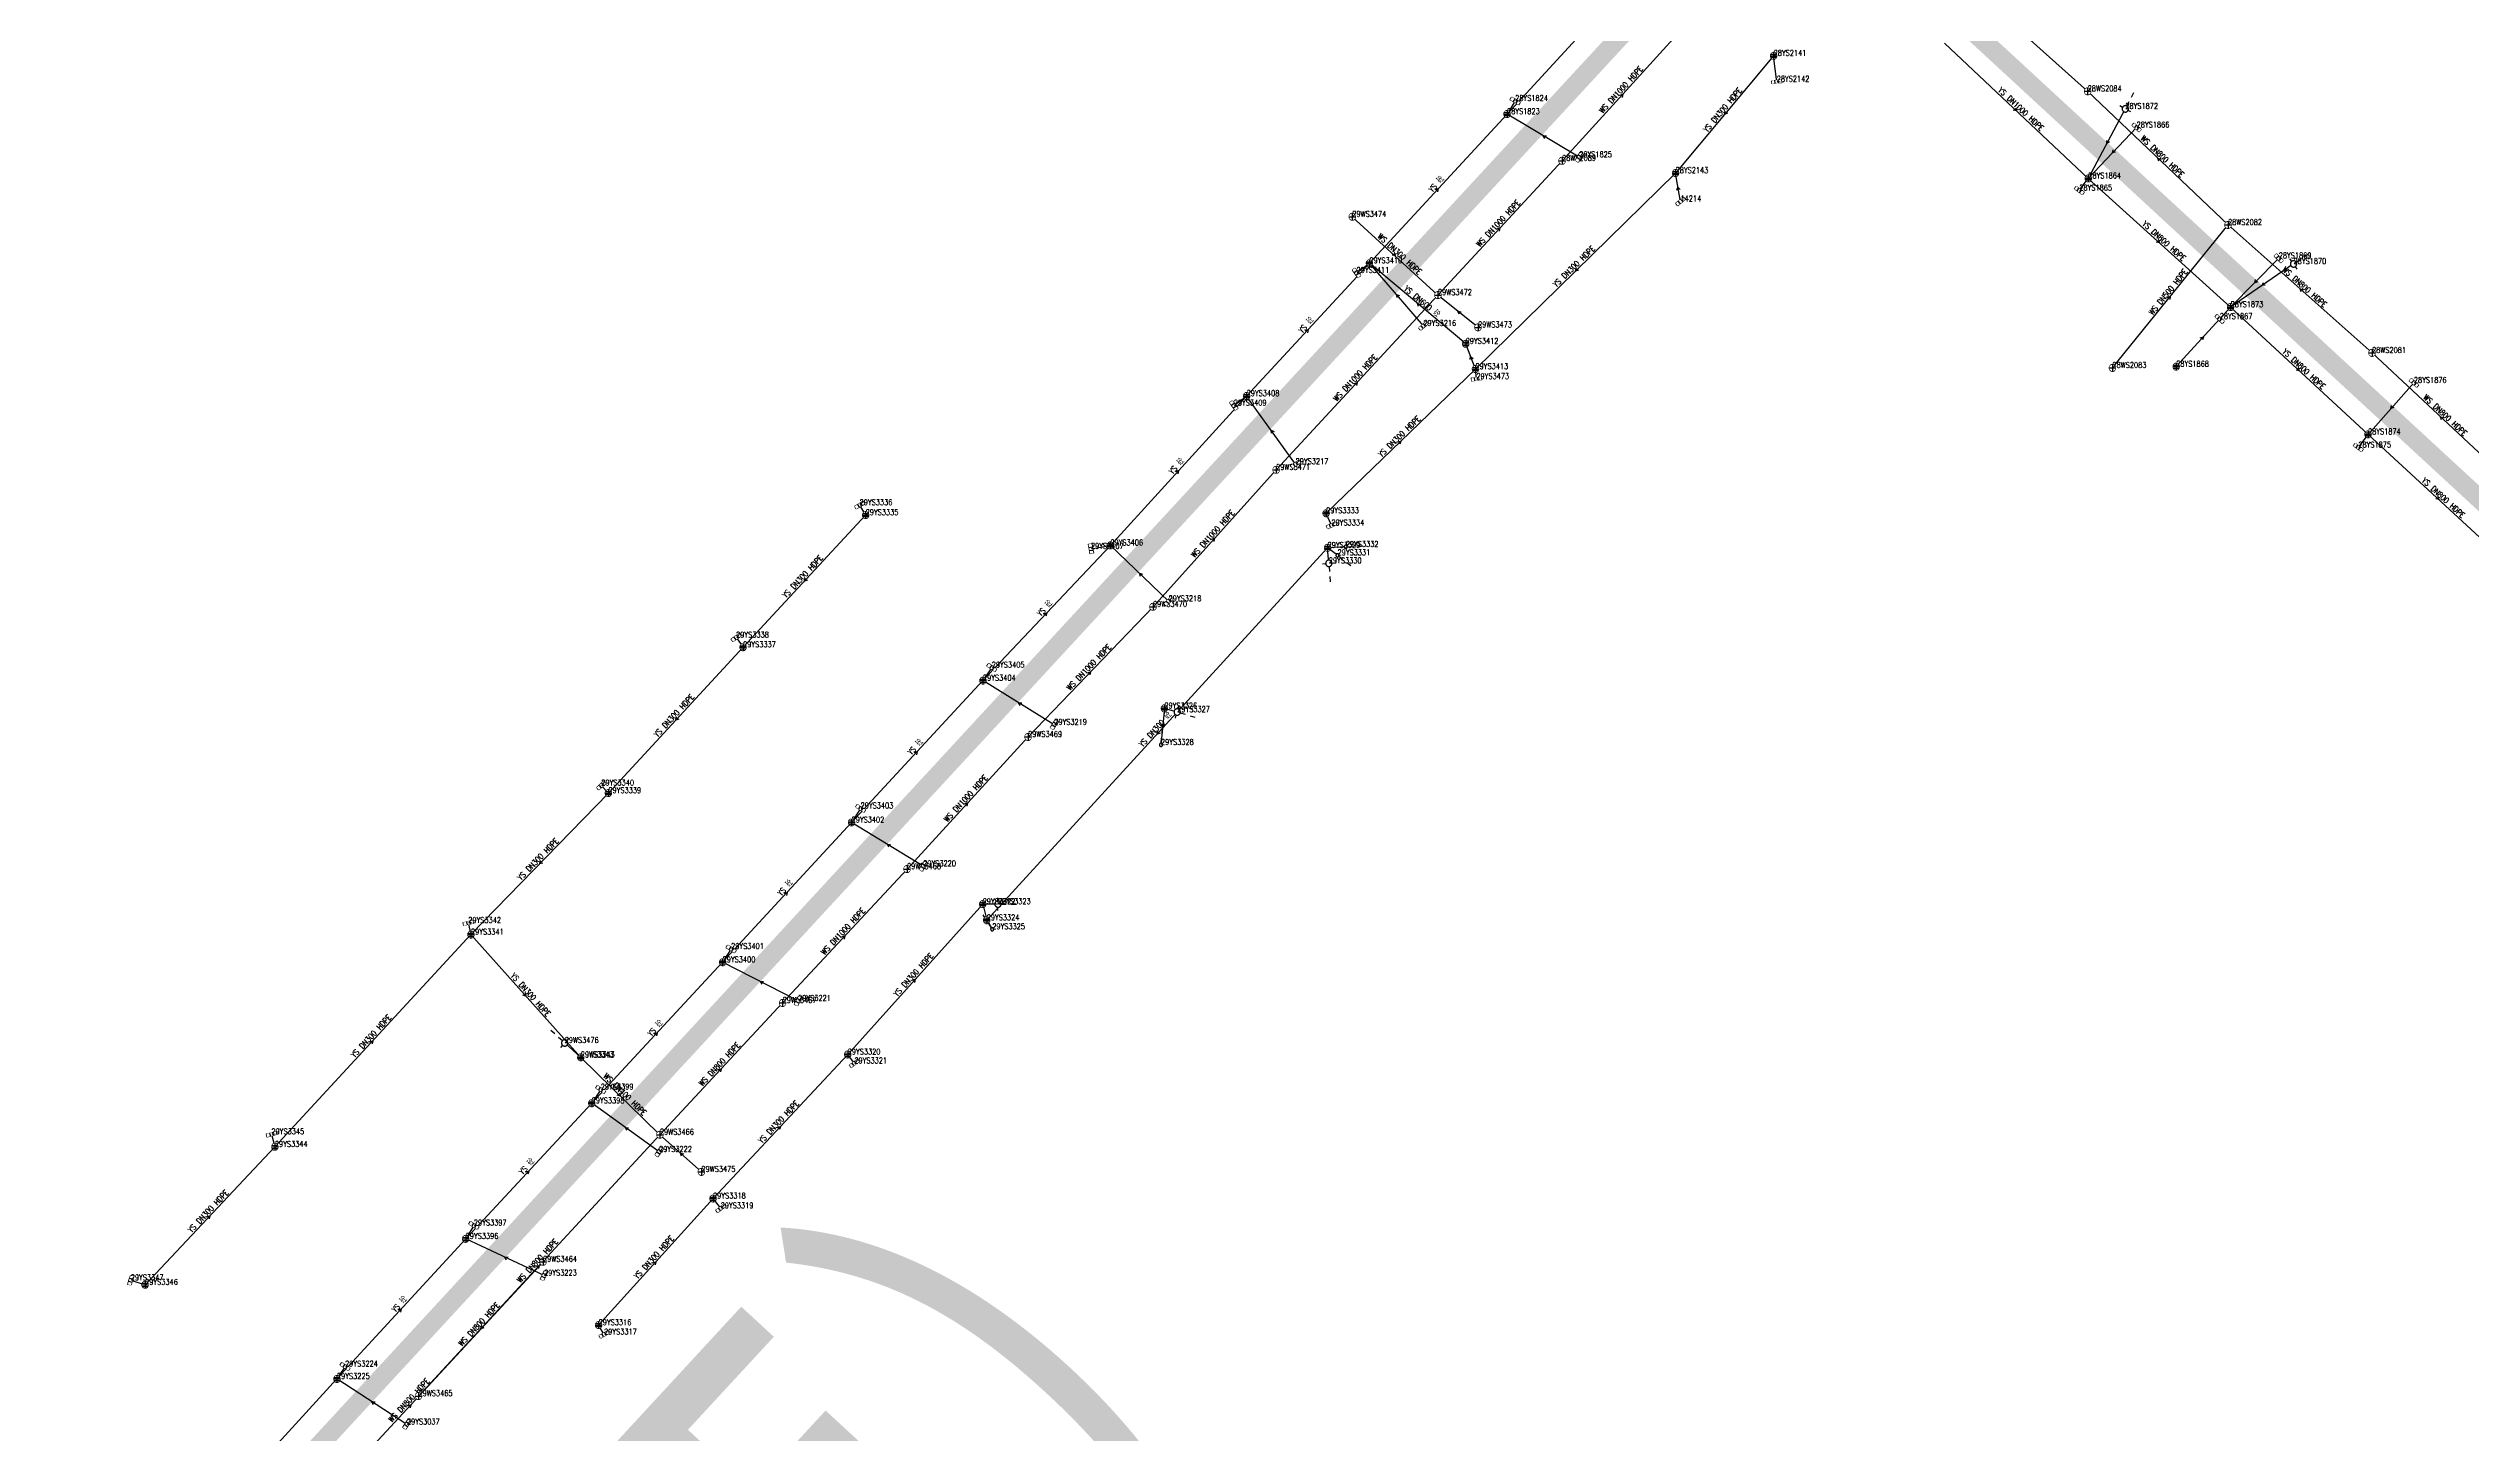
# Model space of a CAD drawing. Extents: x 78813 to 99477, y 2421021 to 2448125.
# Drawn here: x 86789.4 to 87170.3, y 2431367.2 to 2431585.1 of the extents above; entities that cross this region are included whole.
import ezdxf
from ezdxf.enums import TextEntityAlignment as Align

# ---------------------------------------------------------------- set-up
doc = ezdxf.new("R2010")
doc.units = 0
doc.set_wipeout_variables(frame=1)
doc.layers.get('0').update_dxf_attribs({"linetype": 'CONTINUOUS'})
for name, color, linetype in [('DX_WS', 16, 'CONTINUOUS'), ('DX_YS', 42, 'CONTINUOUS'), ('道路', 5, 'CONTINUOUS')]:
    doc.layers.add(name, color=color, linetype=linetype)
for name, color, linetype, true_color in [('WSLINE', 7, 'CONTINUOUS', 0x7f0000), ('YSANNEXE', 7, 'CONTINUOUS', 0xcc9900), ('YSLINE', 7, 'CONTINUOUS', 0xcc9900)]:
    doc.layers.add(name, color=color, linetype=linetype, true_color=true_color)
doc.layers.add('道路名称', color=7, linetype='CONTINUOUS', lineweight=0)
doc.styles.add('CcNameZT', font='txt.SHX', dxfattribs={"width": 0.8, "bigfont": 'HZTXT.SHX'})
doc.styles.get("Standard").update_dxf_attribs({"font": 'txt.shx', "bigfont": 'hztxt.shx'})
doc.styles.add('宋体0.7', font='', dxfattribs={"width": 0.7})
doc.styles.get('宋体0.7').set_extended_font_data('SimSun')

# ---------------------------------------------------------------- blocks, each defined once
blk = doc.blocks.new('PS污水井')
blk.add_lwpolyline([(1, 0), (1, 0.07), (0.99, 0.14), (0.98, 0.21), (0.96, 0.28), (0.94, 0.34), (0.91, 0.41), (0.88, 0.47), (0.85, 0.53), (0.81, 0.59), (0.77, 0.64), (0.72, 0.69), (0.67, 0.74), (0.62, 0.79), (0.56, 0.83), (0.5, 0.87), (0.44, 0.9), (0.37, 0.93), (0.31, 0.95), (0.24, 0.97), (0.17, 0.98), (0.1, 0.99), (0.03, 1), (-0.03, 1), (-0.1, 0.99), (-0.17, 0.98), (-0.24, 0.97), (-0.31, 0.95), (-0.37, 0.93), (-0.44, 0.9), (-0.5, 0.87), (-0.56, 0.83), (-0.62, 0.79), (-0.67, 0.74), (-0.72, 0.69), (-0.77, 0.64), (-0.81, 0.59), (-0.85, 0.53), (-0.88, 0.47), (-0.91, 0.41), (-0.94, 0.34), (-0.96, 0.28), (-0.98, 0.21), (-0.99, 0.14), (-1, 0.07), (-1, 0), (-1, -0.07), (-0.99, -0.14), (-0.98, -0.21), (-0.96, -0.28), (-0.94, -0.34), (-0.91, -0.41), (-0.88, -0.47), (-0.85, -0.53), (-0.81, -0.59), (-0.77, -0.64), (-0.72, -0.69), (-0.67, -0.74), (-0.62, -0.79), (-0.56, -0.83), (-0.5, -0.87), (-0.44, -0.9), (-0.37, -0.93), (-0.31, -0.95), (-0.24, -0.97), (-0.17, -0.98), (-0.1, -0.99), (-0.03, -1), (0.03, -1), (0.1, -0.99), (0.17, -0.98), (0.24, -0.97), (0.31, -0.95), (0.37, -0.93), (0.44, -0.9), (0.5, -0.87), (0.56, -0.83), (0.62, -0.79), (0.67, -0.74), (0.72, -0.69), (0.77, -0.64), (0.81, -0.59), (0.85, -0.53), (0.88, -0.47), (0.91, -0.41), (0.94, -0.34), (0.96, -0.28), (0.98, -0.21), (0.99, -0.14), (1, 0)], close=True)
blk.add_wipeout([(1, 0), (1, 0.07), (0.99, 0.14), (0.98, 0.21), (0.96, 0.28), (0.94, 0.34), (0.91, 0.41), (0.88, 0.47), (0.85, 0.53), (0.81, 0.59), (0.77, 0.64), (0.72, 0.69), (0.67, 0.74), (0.62, 0.79), (0.56, 0.83), (0.5, 0.87), (0.44, 0.9), (0.37, 0.93), (0.31, 0.95), (0.24, 0.97), (0.17, 0.98), (0.1, 0.99), (0.03, 1), (-0.03, 1), (-0.1, 0.99), (-0.17, 0.98), (-0.24, 0.97), (-0.31, 0.95), (-0.37, 0.93), (-0.44, 0.9), (-0.5, 0.87), (-0.56, 0.83), (-0.62, 0.79), (-0.67, 0.74), (-0.72, 0.69), (-0.77, 0.64), (-0.81, 0.59), (-0.85, 0.53), (-0.88, 0.47), (-0.91, 0.41), (-0.94, 0.34), (-0.96, 0.28), (-0.98, 0.21), (-0.99, 0.14), (-1, 0.07), (-1, 0), (-1, -0.07), (-0.99, -0.14), (-0.98, -0.21), (-0.96, -0.28), (-0.94, -0.34), (-0.91, -0.41), (-0.88, -0.47), (-0.85, -0.53), (-0.81, -0.59), (-0.77, -0.64), (-0.72, -0.69), (-0.67, -0.74), (-0.62, -0.79), (-0.56, -0.83), (-0.5, -0.87), (-0.44, -0.9), (-0.37, -0.93), (-0.31, -0.95), (-0.24, -0.97), (-0.17, -0.98), (-0.1, -0.99), (-0.03, -1), (0.03, -1), (0.1, -0.99), (0.17, -0.98), (0.24, -0.97), (0.31, -0.95), (0.37, -0.93), (0.44, -0.9), (0.5, -0.87), (0.56, -0.83), (0.62, -0.79), (0.67, -0.74), (0.72, -0.69), (0.77, -0.64), (0.81, -0.59), (0.85, -0.53), (0.88, -0.47), (0.91, -0.41), (0.94, -0.34), (0.96, -0.28), (0.98, -0.21), (0.99, -0.14)])
for p, q in [((-1, 0), (0, 0)), ((0, 1), (0, 0)), ((0, 0), (0, -1)), ((0, 0), (1, 0))]:
    blk.add_line(p, q)
blk = doc.blocks.new('PS预留口')
blk.add_lwpolyline([(4.2, 0), (5.8, 0)])
blk.add_wipeout([(1, 0), (1, 0.07), (0.99, 0.14), (0.98, 0.21), (0.96, 0.28), (0.94, 0.34), (0.91, 0.41), (0.88, 0.47), (0.85, 0.53), (0.81, 0.59), (0.77, 0.64), (0.72, 0.69), (0.67, 0.74), (0.62, 0.79), (0.56, 0.83), (0.5, 0.87), (0.44, 0.9), (0.37, 0.93), (0.31, 0.95), (0.24, 0.97), (0.17, 0.98), (0.1, 0.99), (0.03, 1), (-0.03, 1), (-0.1, 0.99), (-0.17, 0.98), (-0.24, 0.97), (-0.31, 0.95), (-0.37, 0.93), (-0.44, 0.9), (-0.5, 0.87), (-0.56, 0.83), (-0.62, 0.79), (-0.67, 0.74), (-0.72, 0.69), (-0.77, 0.64), (-0.81, 0.59), (-0.85, 0.53), (-0.88, 0.47), (-0.91, 0.41), (-0.94, 0.34), (-0.96, 0.28), (-0.98, 0.21), (-0.99, 0.14), (-1, 0.07), (-1, 0), (-1, -0.07), (-0.99, -0.14), (-0.98, -0.21), (-0.96, -0.28), (-0.94, -0.34), (-0.91, -0.41), (-0.88, -0.47), (-0.85, -0.53), (-0.81, -0.59), (-0.77, -0.64), (-0.72, -0.69), (-0.67, -0.74), (-0.62, -0.79), (-0.56, -0.83), (-0.5, -0.87), (-0.44, -0.9), (-0.37, -0.93), (-0.31, -0.95), (-0.24, -0.97), (-0.17, -0.98), (-0.1, -0.99), (-0.03, -1), (0.03, -1), (0.1, -0.99), (0.17, -0.98), (0.24, -0.97), (0.31, -0.95), (0.37, -0.93), (0.44, -0.9), (0.5, -0.87), (0.56, -0.83), (0.62, -0.79), (0.67, -0.74), (0.72, -0.69), (0.77, -0.64), (0.81, -0.59), (0.85, -0.53), (0.88, -0.47), (0.91, -0.41), (0.94, -0.34), (0.96, -0.28), (0.98, -0.21), (0.99, -0.14)])
blk.add_line((1, 0), (2.6, 0))
blk.add_lwpolyline([(1, 0), (1, 0.07), (0.99, 0.14), (0.98, 0.21), (0.96, 0.28), (0.94, 0.34), (0.91, 0.41), (0.88, 0.47), (0.85, 0.53), (0.81, 0.59), (0.77, 0.64), (0.72, 0.69), (0.67, 0.74), (0.62, 0.79), (0.56, 0.83), (0.5, 0.87), (0.44, 0.9), (0.37, 0.93), (0.31, 0.95), (0.24, 0.97), (0.17, 0.98), (0.1, 0.99), (0.03, 1), (-0.03, 1), (-0.1, 0.99), (-0.17, 0.98), (-0.24, 0.97), (-0.31, 0.95), (-0.37, 0.93), (-0.44, 0.9), (-0.5, 0.87), (-0.56, 0.83), (-0.62, 0.79), (-0.67, 0.74), (-0.72, 0.69), (-0.77, 0.64), (-0.81, 0.59), (-0.85, 0.53), (-0.88, 0.47), (-0.91, 0.41), (-0.94, 0.34), (-0.96, 0.28), (-0.98, 0.21), (-0.99, 0.14), (-1, 0.07), (-1, 0), (-1, -0.07), (-0.99, -0.14), (-0.98, -0.21), (-0.96, -0.28), (-0.94, -0.34), (-0.91, -0.41), (-0.88, -0.47), (-0.85, -0.53), (-0.81, -0.59), (-0.77, -0.64), (-0.72, -0.69), (-0.67, -0.74), (-0.62, -0.79), (-0.56, -0.83), (-0.5, -0.87), (-0.44, -0.9), (-0.37, -0.93), (-0.31, -0.95), (-0.24, -0.97), (-0.17, -0.98), (-0.1, -0.99), (-0.03, -1), (0.03, -1), (0.1, -0.99), (0.17, -0.98), (0.24, -0.97), (0.31, -0.95), (0.37, -0.93), (0.44, -0.9), (0.5, -0.87), (0.56, -0.83), (0.62, -0.79), (0.67, -0.74), (0.72, -0.69), (0.77, -0.64), (0.81, -0.59), (0.85, -0.53), (0.88, -0.47), (0.91, -0.41), (0.94, -0.34), (0.96, -0.28), (0.98, -0.21), (0.99, -0.14), (1, 0)], close=True)
for points in [[(0, 1), (0, 2)], [(0, -2), (0, -1)]]:
    blk.add_lwpolyline(points)
blk = doc.blocks.new('LX')
for p, q in [((-0.866, 0.5), (0, 0)), ((0, 0), (-0.866, -0.5))]:
    blk.add_line(p, q)
blk = doc.blocks.new('PS雨水井')
blk.add_lwpolyline([(1, 0), (1, 0.07), (0.99, 0.14), (0.98, 0.21), (0.96, 0.28), (0.94, 0.34), (0.91, 0.41), (0.88, 0.47), (0.85, 0.53), (0.81, 0.59), (0.77, 0.64), (0.72, 0.69), (0.67, 0.74), (0.62, 0.79), (0.56, 0.83), (0.5, 0.87), (0.44, 0.9), (0.37, 0.93), (0.31, 0.95), (0.24, 0.97), (0.17, 0.98), (0.1, 0.99), (0.03, 1), (-0.03, 1), (-0.1, 0.99), (-0.17, 0.98), (-0.24, 0.97), (-0.31, 0.95), (-0.37, 0.93), (-0.44, 0.9), (-0.5, 0.87), (-0.56, 0.83), (-0.62, 0.79), (-0.67, 0.74), (-0.72, 0.69), (-0.77, 0.64), (-0.81, 0.59), (-0.85, 0.53), (-0.88, 0.47), (-0.91, 0.41), (-0.94, 0.34), (-0.96, 0.28), (-0.98, 0.21), (-0.99, 0.14), (-1, 0.07), (-1, 0), (-1, -0.07), (-0.99, -0.14), (-0.98, -0.21), (-0.96, -0.28), (-0.94, -0.34), (-0.91, -0.41), (-0.88, -0.47), (-0.85, -0.53), (-0.81, -0.59), (-0.77, -0.64), (-0.72, -0.69), (-0.67, -0.74), (-0.62, -0.79), (-0.56, -0.83), (-0.5, -0.87), (-0.44, -0.9), (-0.37, -0.93), (-0.31, -0.95), (-0.24, -0.97), (-0.17, -0.98), (-0.1, -0.99), (-0.03, -1), (0.03, -1), (0.1, -0.99), (0.17, -0.98), (0.24, -0.97), (0.31, -0.95), (0.37, -0.93), (0.44, -0.9), (0.5, -0.87), (0.56, -0.83), (0.62, -0.79), (0.67, -0.74), (0.72, -0.69), (0.77, -0.64), (0.81, -0.59), (0.85, -0.53), (0.88, -0.47), (0.91, -0.41), (0.94, -0.34), (0.96, -0.28), (0.98, -0.21), (0.99, -0.14), (1, 0)], close=True)
blk.add_wipeout([(1, 0), (1, 0.07), (0.99, 0.14), (0.98, 0.21), (0.96, 0.28), (0.94, 0.34), (0.91, 0.41), (0.88, 0.47), (0.85, 0.53), (0.81, 0.59), (0.77, 0.64), (0.72, 0.69), (0.67, 0.74), (0.62, 0.79), (0.56, 0.83), (0.5, 0.87), (0.44, 0.9), (0.37, 0.93), (0.31, 0.95), (0.24, 0.97), (0.17, 0.98), (0.1, 0.99), (0.03, 1), (-0.03, 1), (-0.1, 0.99), (-0.17, 0.98), (-0.24, 0.97), (-0.31, 0.95), (-0.37, 0.93), (-0.44, 0.9), (-0.5, 0.87), (-0.56, 0.83), (-0.62, 0.79), (-0.67, 0.74), (-0.72, 0.69), (-0.77, 0.64), (-0.81, 0.59), (-0.85, 0.53), (-0.88, 0.47), (-0.91, 0.41), (-0.94, 0.34), (-0.96, 0.28), (-0.98, 0.21), (-0.99, 0.14), (-1, 0.07), (-1, 0), (-1, -0.07), (-0.99, -0.14), (-0.98, -0.21), (-0.96, -0.28), (-0.94, -0.34), (-0.91, -0.41), (-0.88, -0.47), (-0.85, -0.53), (-0.81, -0.59), (-0.77, -0.64), (-0.72, -0.69), (-0.67, -0.74), (-0.62, -0.79), (-0.56, -0.83), (-0.5, -0.87), (-0.44, -0.9), (-0.37, -0.93), (-0.31, -0.95), (-0.24, -0.97), (-0.17, -0.98), (-0.1, -0.99), (-0.03, -1), (0.03, -1), (0.1, -0.99), (0.17, -0.98), (0.24, -0.97), (0.31, -0.95), (0.37, -0.93), (0.44, -0.9), (0.5, -0.87), (0.56, -0.83), (0.62, -0.79), (0.67, -0.74), (0.72, -0.69), (0.77, -0.64), (0.81, -0.59), (0.85, -0.53), (0.88, -0.47), (0.91, -0.41), (0.94, -0.34), (0.96, -0.28), (0.98, -0.21), (0.99, -0.14)])
for p, q in [((-1, 0), (0, 0)), ((-0.88, 0.48), (0, 0.47)), ((0, 1), (0, 0)), ((0, 0.47), (0.88, 0.47)), ((0, 0), (0, -1)), ((0, 0), (1, 0)), ((-0.88, -0.48), (0, -0.48)), ((0, -0.48), (0.88, -0.48))]:
    blk.add_line(p, q)
blk = doc.blocks.new('PS非普查')
blk.add_lwpolyline([(3.7, 0), (5.3, 0)])
blk.add_wipeout([(0.5, 0), (0.5, 0.03), (0.5, 0.07), (0.49, 0.1), (0.48, 0.14), (0.47, 0.17), (0.46, 0.2), (0.44, 0.23), (0.42, 0.26), (0.4, 0.29), (0.38, 0.32), (0.36, 0.35), (0.33, 0.37), (0.31, 0.39), (0.28, 0.41), (0.25, 0.43), (0.22, 0.45), (0.19, 0.46), (0.15, 0.48), (0.12, 0.49), (0.09, 0.49), (0.05, 0.5), (0.02, 0.5), (-0.02, 0.5), (-0.05, 0.5), (-0.09, 0.49), (-0.12, 0.49), (-0.15, 0.48), (-0.19, 0.46), (-0.22, 0.45), (-0.25, 0.43), (-0.28, 0.41), (-0.31, 0.39), (-0.33, 0.37), (-0.36, 0.35), (-0.38, 0.32), (-0.4, 0.29), (-0.42, 0.26), (-0.44, 0.23), (-0.46, 0.2), (-0.47, 0.17), (-0.48, 0.14), (-0.49, 0.1), (-0.5, 0.07), (-0.5, 0.03), (-0.5, 0), (-0.5, -0.03), (-0.5, -0.07), (-0.49, -0.1), (-0.48, -0.14), (-0.47, -0.17), (-0.46, -0.2), (-0.44, -0.23), (-0.42, -0.26), (-0.4, -0.29), (-0.38, -0.32), (-0.36, -0.35), (-0.33, -0.37), (-0.31, -0.39), (-0.28, -0.41), (-0.25, -0.43), (-0.22, -0.45), (-0.19, -0.46), (-0.15, -0.48), (-0.12, -0.49), (-0.09, -0.49), (-0.05, -0.5), (-0.02, -0.5), (0.02, -0.5), (0.05, -0.5), (0.09, -0.49), (0.12, -0.49), (0.15, -0.48), (0.19, -0.46), (0.22, -0.45), (0.25, -0.43), (0.28, -0.41), (0.31, -0.39), (0.33, -0.37), (0.36, -0.35), (0.38, -0.32), (0.4, -0.29), (0.42, -0.26), (0.44, -0.23), (0.46, -0.2), (0.47, -0.17), (0.48, -0.14), (0.49, -0.1), (0.5, -0.07)])
blk.add_line((0.5, 0), (2.1, 0))
blk.add_lwpolyline([(0.5, 0), (0.5, 0.03), (0.5, 0.07), (0.49, 0.1), (0.48, 0.14), (0.47, 0.17), (0.46, 0.2), (0.44, 0.23), (0.42, 0.26), (0.4, 0.29), (0.38, 0.32), (0.36, 0.35), (0.33, 0.37), (0.31, 0.39), (0.28, 0.41), (0.25, 0.43), (0.22, 0.45), (0.19, 0.46), (0.15, 0.48), (0.12, 0.49), (0.09, 0.49), (0.05, 0.5), (0.02, 0.5), (-0.02, 0.5), (-0.05, 0.5), (-0.09, 0.49), (-0.12, 0.49), (-0.15, 0.48), (-0.19, 0.46), (-0.22, 0.45), (-0.25, 0.43), (-0.28, 0.41), (-0.31, 0.39), (-0.33, 0.37), (-0.36, 0.35), (-0.38, 0.32), (-0.4, 0.29), (-0.42, 0.26), (-0.44, 0.23), (-0.46, 0.2), (-0.47, 0.17), (-0.48, 0.14), (-0.49, 0.1), (-0.5, 0.07), (-0.5, 0.03), (-0.5, 0), (-0.5, -0.03), (-0.5, -0.07), (-0.49, -0.1), (-0.48, -0.14), (-0.47, -0.17), (-0.46, -0.2), (-0.44, -0.23), (-0.42, -0.26), (-0.4, -0.29), (-0.38, -0.32), (-0.36, -0.35), (-0.33, -0.37), (-0.31, -0.39), (-0.28, -0.41), (-0.25, -0.43), (-0.22, -0.45), (-0.19, -0.46), (-0.15, -0.48), (-0.12, -0.49), (-0.09, -0.49), (-0.05, -0.5), (-0.02, -0.5), (0.02, -0.5), (0.05, -0.5), (0.09, -0.49), (0.12, -0.49), (0.15, -0.48), (0.19, -0.46), (0.22, -0.45), (0.25, -0.43), (0.28, -0.41), (0.31, -0.39), (0.33, -0.37), (0.36, -0.35), (0.38, -0.32), (0.4, -0.29), (0.42, -0.26), (0.44, -0.23), (0.46, -0.2), (0.47, -0.17), (0.48, -0.14), (0.49, -0.1), (0.5, -0.07), (0.5, 0)], close=True)
blk = doc.blocks.new('PS雨篦')
blk.add_lwpolyline([(-1.5, 0.5), (0, 0.5), (1.5, 0.5), (1.5, -0.5), (0, -0.5), (-1.5, -0.5)], close=True)
blk.add_wipeout([(-1.5, 0.5), (0, 0.5), (1.5, 0.5), (1.5, -0.5), (0, -0.5), (-1.5, -0.5)])
for p, q in [((-0.51, -0.5), (-0.51, 0.5)), ((0.49, -0.5), (0.49, 0.5))]:
    blk.add_line(p, q)
blk = doc.blocks.new('测量点')
h = blk.add_hatch(color=256)
edge = h.paths.add_edge_path()
edge.add_arc((0, 0), 0.5, 0, 360)
blk.add_circle((0, 0), 0.5)

msp = doc.modelspace()

# ---------------------------------------------------------------- linework, layer by layer
at = {"layer": 'WSLINE'}
for p, q in [((87109.97, 2431578.33), (87086.58, 2431599.31)), ((87027.33, 2431567.4), (87046.44, 2431588.35)), ((87132.04, 2431557.31), (87109.97, 2431578.33)), ((87007.82, 2431546.29), (87027.33, 2431567.4)), ((86994.35, 2431558.6), (87007.82, 2431546.29)), ((87113.87, 2431534.83), (87132.04, 2431557.31)), ((87154.68, 2431537.19), (87132.04, 2431557.31)), ((86982.38, 2431518.8), (87007.82, 2431546.29)), ((87014.12, 2431541.21), (87007.82, 2431546.29)), ((87176.23, 2431517.05), (87154.68, 2431537.19)), ((86963.02, 2431497.26), (86982.38, 2431518.8)), ((86943.38, 2431476.79), (86963.02, 2431497.26)), ((86924.35, 2431456.02), (86943.38, 2431476.79)), ((86904.78, 2431434.96), (86924.35, 2431456.02)), ((86885.49, 2431414.24), (86904.78, 2431434.96)), ((86870.52, 2431428.67), (86873.05, 2431426.4)), ((86873.05, 2431426.4), (86885.49, 2431414.24)), ((86847.54, 2431373.14), (86885.49, 2431414.24)), ((86892.02, 2431408.39), (86885.49, 2431414.24)), ((86825.5, 2431349.25), (86867.12, 2431394.26)), ((86867.12, 2431394.26), (86847.54, 2431373.14))]:
    msp.add_line(p, q, dxfattribs=at)
at = {"layer": 'YSLINE'}
for p, q in [((87018.68, 2431574.75), (87039.07, 2431596.88)), ((87060.6, 2431583.92), (87045.18, 2431565.48)), ((87061.08, 2431579.84), (87060.6, 2431583.92)), ((87019.96, 2431576.82), (87018.68, 2431574.75)), ((86997.05, 2431551.29), (87018.68, 2431574.75)), ((87115.89, 2431575.57), (87110.07, 2431564.63)), ((87117.67, 2431572.64), (87110.07, 2431564.63)), ((87045.95, 2431561.02), (87045.18, 2431565.48)), ((87108.66, 2431562.73), (87110.07, 2431564.63)), ((86977.74, 2431530.41), (86997.05, 2431551.29)), ((86995.02, 2431549.79), (86997.05, 2431551.29)), ((87140.01, 2431552.07), (87132.44, 2431544.4)), ((87142.34, 2431551.18), (87132.44, 2431544.4)), ((87123.89, 2431535.03), (87132.44, 2431544.4)), ((87130.73, 2431542.52), (87132.44, 2431544.4)), ((87013.72, 2431534.65), (87012.18, 2431538.62)), ((86990.24, 2431511.97), (87013.72, 2431534.65)), ((87013.86, 2431533.08), (87013.72, 2431534.65)), ((86956.31, 2431506.92), (86977.74, 2431530.41)), ((86975.72, 2431528.92), (86977.74, 2431530.41)), ((87161.26, 2431532.49), (87154.05, 2431524.38)), ((87152.53, 2431522.31), (87154.05, 2431524.38)), ((87154.05, 2431524.38), (87176.31, 2431503.88)), ((86917.84, 2431511.68), (86898.57, 2431490.9)), ((86916.89, 2431513.25), (86917.84, 2431511.68)), ((86991.08, 2431510.06), (86990.24, 2431511.97)), ((86936.28, 2431485.65), (86956.31, 2431506.92)), ((86953.26, 2431506.39), (86956.31, 2431506.92)), ((86993.32, 2431506.69), (86990.47, 2431506.54)), ((86990.66, 2431504.1), (86990.47, 2431506.54)), ((86992.03, 2431505.36), (86990.47, 2431506.54)), ((86897.47, 2431492.43), (86898.57, 2431490.9)), ((86898.57, 2431490.9), (86877.39, 2431467.96)), ((86915.62, 2431463.34), (86936.28, 2431485.65)), ((86937.67, 2431487.7), (86936.28, 2431485.65)), ((86964.81, 2431481.28), (86964.27, 2431475.55)), ((86966.82, 2431480.71), (86964.81, 2431481.28)), ((86877.39, 2431467.96), (86855.78, 2431445.71)), ((86876.27, 2431469.16), (86877.39, 2431467.96)), ((86917.04, 2431465.56), (86915.62, 2431463.34)), ((86895.35, 2431441.35), (86915.62, 2431463.34)), ((86915.02, 2431426.85), (86936.24, 2431450.5)), ((86938.64, 2431450.51), (86936.24, 2431450.5)), ((86936.24, 2431450.5), (86936.87, 2431447.96)), ((86855.36, 2431447.54), (86855.78, 2431445.71)), ((86936.87, 2431447.96), (86937.74, 2431446.55)), ((86824.95, 2431412.33), (86855.78, 2431445.71)), ((86896.69, 2431443.45), (86895.35, 2431441.35)), ((86916.06, 2431425.46), (86915.02, 2431426.85)), ((86876.19, 2431421.35), (86874.77, 2431419.18)), ((86854.95, 2431397.86), (86874.77, 2431419.18)), ((86804.55, 2431390.63), (86824.95, 2431412.33)), ((86824.42, 2431414.31), (86824.95, 2431412.33)), ((86875.85, 2431384.29), (86893.84, 2431404.2)), ((86895.05, 2431402.66), (86893.84, 2431404.2)), ((86834.71, 2431375.82), (86854.95, 2431397.86)), ((86856.24, 2431399.97), (86854.95, 2431397.86)), ((86802.3, 2431391.34), (86804.55, 2431390.63)), ((86876.71, 2431382.82), (86875.85, 2431384.29)), ((86835.99, 2431377.77), (86834.71, 2431375.82)), ((86814.38, 2431353.63), (86834.71, 2431375.82))]:
    msp.add_line(p, q, dxfattribs=at)

# ---------------------------------------------------------------- block references
at = {"layer": 'DX_WS', "yscale": 0.5, "zscale": 0.5}
for p, xscale, rotation in [((87036.88, 2431577.87), 0.4999999998621667, 47.55549698130921), ((87121.01, 2431567.82), 0.500000000144994, 136.3639552231507), ((87017.57, 2431556.84), 0.5000000000658894, 46.98253920664027), ((87001.09, 2431552.44), 0.4999999999256761, 317.4186185119841), ((87122.96, 2431546.07), 0.5000000001585412, 50.99324378081111), ((87143.36, 2431547.25), 0.5000000000124648, 138.6557864201895), ((87010.97, 2431543.75), 0.5000000000554489, 140.9476175954953), ((86995.1, 2431532.54), 0.5000000000658894, 46.98253920664027), ((87165.45, 2431527.12), 0.5000000000109518, 136.9369130337061), ((86972.7, 2431508.03), 0.5000000000436156, 48.12845479608112), ((86953.2, 2431487.03), 0.5000000000947901, 46.40958141678438), ((86933.87, 2431466.41), 0.4999999998621667, 47.55549698130921), ((86914.56, 2431445.49), 0.5000000000658894, 46.98253920664027), ((86895.14, 2431424.6), 0.5000000000658894, 46.98253920664027), ((86879.27, 2431420.32), 0.4999999999800757, 315.6997451186957), ((86888.75, 2431411.32), 0.4999999998782457, 138.082828643291), ((86857.33, 2431383.7), 0.5000000000041096, 226.8912868717683)]:
    msp.add_blockref('LX', p, dxfattribs=dict(at, xscale=xscale, rotation=rotation))
at = {"layer": 'DX_YS', "xscale": 0.5, "yscale": 0.5, "zscale": 0.5}
msp.add_blockref('测量点', (87045.95, 2431561.02, 2.97), dxfattribs=at)
at = {"layer": 'YSANNEXE', "yscale": 0.5, "zscale": 0.5}
for p, xscale, rotation in [((87052.89, 2431574.7), 0.4999999999526228, 230.3290336375206), ((87098.77, 2431575.27), 0.5000000000878982, 316.8456606964688), ((87024.36, 2431571.35), 0.4999999999360316, 148.9690267454265), ((87112.98, 2431570.1), 0.499999999794626, 241.7881895334622), ((87113.87, 2431568.64), 0.4999999998439218, 226.318329060497), ((87007.87, 2431563.02), 0.4999999998621667, 47.55549698130921), ((87121.25, 2431554.52), 0.4999999999871826, 317.9915762995381), ((87029.45, 2431550.06), 0.4999999998501441, 224.6907049331862), ((87001.29, 2431546.37), 0.5000000000684955, 130.6343772826352), ((87136.23, 2431548.23), 0.5000000001441505, 225.1724135036378), ((87137.39, 2431547.79), 0.5000000001240813, 214.2862153990131), ((87004.61, 2431544.96), 0.4999999998854767, 139.8017020277267), ((86987.4, 2431540.85), 0.5000000000658894, 46.98253920664027), ((87128.16, 2431539.72), 0.4999999998621667, 47.55549698130921), ((87143.24, 2431534.39), 0.4999999999256761, 317.4186185119841), ((87157.65, 2431528.43), 0.50000000014632, 228.6101602728715), ((86981.59, 2431525.06), 0.4999999999255409, 125.4777571392447), ((87001.98, 2431523.31), 0.5000000000362423, 44.11775023038089), ((86967.03, 2431518.67), 0.4999999998621667, 47.55549698130921), ((87165.18, 2431514.13), 0.4999999999256761, 317.4186185119841), ((86908.21, 2431501.29), 0.5000000000041096, 226.8912868717683), ((86960.89, 2431502.53), 0.500000000144994, 136.3639552231507), ((86946.3, 2431496.29), 0.5000000000658894, 46.98253920664027), ((86941.89, 2431482.18), 0.499999999923483, 148.396068952295), ((86887.98, 2431479.43), 0.5000000000745004, 227.4642446757911), ((86925.95, 2431474.49), 0.5000000000658894, 46.98253920664027), ((86921.26, 2431459.89), 0.499999999923483, 148.396068952295), ((86866.59, 2431456.83), 0.5000000000623607, 225.7453712877373), ((86905.49, 2431452.35), 0.4999999998621667, 47.55549698130921), ((86925.63, 2431438.68), 0.5000000000436156, 48.12845479608112), ((86864.41, 2431436.05), 0.5000000001740614, 311.6890405344745), ((86901.29, 2431438.32), 0.5000000000921184, 152.9797312799838), ((86840.36, 2431429.02), 0.4999999998621667, 47.55549698130921), ((86885.06, 2431430.26), 0.5000000000658894, 46.98253920664027), ((86880.07, 2431415.35), 0.5000000000509134, 144.3853643634343), ((86904.43, 2431415.52), 0.5000000000658894, 46.98253920664027), ((86864.86, 2431408.52), 0.5000000000658894, 46.98253920664027), ((86814.75, 2431401.48), 0.5000000000658894, 46.98253920664027), ((86861.11, 2431394.97), 0.4999999999780375, 154.6986046925831), ((86884.85, 2431394.25), 0.5000000000436156, 48.12845479608112), ((86844.83, 2431386.84), 0.4999999998621667, 47.55549698130921), ((86840.21, 2431372.24), 0.5000000000956256, 147.2501533328874)]:
    msp.add_blockref('LX', p, dxfattribs=dict(at, xscale=xscale, rotation=rotation))

# ---------------------------------------------------------------- texts
at = {"layer": 'DX_WS', "style": 'CcNameZT', "width": 0.8}
for s, rotation, p in [(' WS DN1000 HDPE', 47.6343, (87036.7, 2431578.04, -1.17)), (' WS DN800 HDPE', 316.3949, (87121.18, 2431568, -0.8)), (' WS DN1000 HDPE', 47.2558, (87017.39, 2431557.01, -1.09)), (' WS DN300 HDPE', 317.5563, (87001.26, 2431552.63, 0.23)), (' WS DN500 HDPE', 51.0603, (87122.76, 2431546.23, -0.86)), (' WS DN800 HDPE', 318.3765, (87143.53, 2431547.44, -1.03)), (' WS DN1000 HDPE', 47.2194, (86994.92, 2431532.71, -1.04)), (' WS DN800 HDPE', 316.9302, (87165.63, 2431527.3, -1)), (' WS DN1000 HDPE', 48.0412, (86972.52, 2431508.2, -0.92)), (' WS DN1000 HDPE', 46.1855, (86953.02, 2431487.2, -1)), (' WS DN1000 HDPE', 47.5089, (86933.68, 2431466.57, -1.06)), (' WS DN1000 HDPE', 47.1013, (86914.38, 2431445.66, -0.85)), (' WS DN800 HDPE', 47.0419, (86894.95, 2431424.77, -0.96)), (' WS DN400 HDPE', 315.6779, (86879.45, 2431420.5, -0.24)), (' WS DN800 HDPE', 47.1628, (86857.15, 2431383.87, -0.92))]:
    msp.add_text(s, height=0.9, rotation=rotation, dxfattribs=at).set_placement(p, align=Align.CENTER)
at = {"layer": 'DX_YS', "style": 'CcNameZT', "width": 0.8}
for s, rotation, p in [(' YS DN300 HDPE', 50.0916, (87052.7, 2431574.86, 2.75)), (' YS DN1000 HDPE', 316.7064, (87098.94, 2431575.46, 0.47)), (' YS 砼', 47.3252, (87007.68, 2431563.19, 0.42)), (' YS DN800 HDPE', 317.8836, (87121.42, 2431554.7, 0.73)), (' YS DN300 HDPE', 44.4233, (87029.27, 2431550.24, 2.42)), (' YS 砼', 47.2247, (86987.21, 2431541.02, 0.41)), (' YS DN800 HDPE', 317.1734, (87143.41, 2431534.57, 0.56)), (' YS DN300 HDPE', 44.0043, (87001.81, 2431523.49, 3.27)), (' YS 砼', 47.6298, (86966.84, 2431518.84, 0.3)), (' YS DN800 HDPE', 317.3592, (87165.35, 2431514.31, 0.43)), (' YS DN300 HDPE', 47.1576, (86908.02, 2431501.46, 3.21)), (' YS 砼', 46.7263, (86946.12, 2431496.46, 0.4)), (' YS DN300 HDPE', 47.2874, (86887.8, 2431479.6, 3.13)), (' YS 砼', 47.2019, (86925.77, 2431474.66, 0.42)), (' YS DN300 HDPE', 45.8345, (86866.41, 2431457.01, 2.97)), (' YS 砼', 47.317, (86905.3, 2431452.51, 0.19)), (' YS DN300 HDPE', 48.1112, (86925.45, 2431438.84, 3.1)), (' YS DN300 HDPE', 47.2692, (86840.18, 2431429.19, 2.78)), (' YS 砼', 47.1364, (86884.88, 2431430.43, 0.45)), (' YS DN300 HDPE', 46.9247, (86904.25, 2431415.69, 3.03)), (' YS 砼', 47.084, (86864.67, 2431408.69, 0.39)), (' YS DN300 HDPE', 46.7728, (86814.57, 2431401.65, 2.79)), (' YS DN300 HDPE', 47.8809, (86884.66, 2431394.41, 3.03)), (' YS 砼', 47.4339, (86844.64, 2431387.01, 0.21))]:
    msp.add_text(s, height=0.9, rotation=rotation, dxfattribs=at).set_placement(p, align=Align.CENTER)

# ---------------------------------------------------------------- next in the draw order: block references
at = {"layer": 'DX_WS', "xscale": 0.5, "yscale": 0.5, "zscale": 0.5}
for p in [(87109.97, 2431578.33, -0.92), (87027.33, 2431567.4, -1.17), (86994.35, 2431558.6, 0.23), (87132.04, 2431557.31, -0.8), (87007.82, 2431546.29, -1.09), (87014.12, 2431541.21, -0.7), (87113.87, 2431534.83, -0.86), (87154.68, 2431537.19, -1.03), (86982.38, 2431518.8, -1.04), (86963.02, 2431497.26, -0.92), (86943.38, 2431476.79, -1), (86924.35, 2431456.02, -1.06), (86904.78, 2431434.96, -0.85), (86885.49, 2431414.24, -0.96), (86892.02, 2431408.39, 0.74), (86867.12, 2431394.26, -0.92), (86847.54, 2431373.14, -0.91)]:
    msp.add_blockref('PS污水井', p, dxfattribs=at)
at = {"layer": 'DX_WS', "xscale": 0.499999999984074, "yscale": 0.5, "zscale": 0.5, "rotation": 137.9689393476864}
msp.add_blockref('PS预留口', (86870.52, 2431428.67, 1.66), dxfattribs=at)
at = {"layer": 'DX_YS', "xscale": 0.5, "yscale": 0.5, "zscale": 0.5}
for p in [(87060.6, 2431583.92, 2.75), (87123.89, 2431535.03, 0.69), (86898.57, 2431490.9, 3.13), (86877.39, 2431467.96, 2.97), (86824.95, 2431412.33, 2.78), (86875.85, 2431384.29, 3.03)]:
    msp.add_blockref('PS雨水井', p, dxfattribs=at)
at = {"layer": 'DX_YS', "yscale": 0.5, "zscale": 0.5}
for name, p, xscale, rotation in [('PS雨篦', (87061.08, 2431579.84, 2.92), 0.5000000000260056, 6.714729098495237), ('PS雨篦', (87117.67, 2431572.64, 2.21), 0.5000000000415261, 136.4714340042937), ('PS雨篦', (87140.01, 2431552.07, 2.48), 0.499999999964969, 135.3460574904628), ('PS雨篦', (87161.26, 2431532.49, 2.4), 0.49999999991543, 138.3590050832449), ('PS雨篦', (86916.89, 2431513.25, 3.73), 0.5000000000709309, 210.9851236055053), ('PS雨篦', (86991.08, 2431510.06, 3.39), 0.5000000000771311, 23.63721681945234), ('PS非普查', (86993.32, 2431506.69, 3.07), 0.4999999999841977, 2.877471675340449), ('PS雨篦', (86802.3, 2431391.34, 3.34), 0.4999999999071626, 252.6097498124086)]:
    msp.add_blockref(name, p, dxfattribs=dict(at, xscale=xscale, rotation=rotation))

# ---------------------------------------------------------------- next in the draw order: linework, layer by layer
at = {"layer": 'YSLINE'}
for p, q in [((87087.48, 2431585.92), (87110.07, 2431564.63)), ((87030.03, 2431567.96), (87018.68, 2431574.75)), ((87013.72, 2431534.65), (87045.18, 2431565.48)), ((87110.07, 2431564.63), (87132.44, 2431544.4)), ((87005.53, 2431541.44), (86997.05, 2431551.29)), ((87012.18, 2431538.62), (86997.05, 2431551.29)), ((87132.44, 2431544.4), (87154.05, 2431524.38)), ((86985.44, 2431519.7), (86977.74, 2431530.41)), ((86990.47, 2431506.54), (86936.87, 2431447.96)), ((86965.47, 2431498.13), (86956.31, 2431506.92)), ((86947.49, 2431478.71), (86936.28, 2431485.65)), ((86926.89, 2431456.45), (86915.62, 2431463.34)), ((86907.22, 2431435.29), (86895.35, 2431441.35)), ((86893.84, 2431404.2), (86915.02, 2431426.85)), ((86885.37, 2431411.53), (86874.77, 2431419.18)), ((86867.27, 2431392.08), (86854.95, 2431397.86)), ((86845.71, 2431368.67), (86834.71, 2431375.82))]:
    msp.add_line(p, q, dxfattribs=at)

# ---------------------------------------------------------------- next in the draw order: block references
at = {"layer": 'DX_WS', "xscale": 0.5, "yscale": 0.5, "zscale": 0.5}
msp.add_blockref('PS污水井', (86873.05, 2431426.4, -0.24), dxfattribs=at)
at = {"layer": 'DX_WS', "yscale": 0.5, "zscale": 0.5}
for p, xscale, rotation in [((86866.52, 2431393.69), 0.4999999998621667, 47.55549698130921), ((86846.31, 2431371.75), 0.5000000000658894, 46.98253920664027)]:
    msp.add_blockref('LX', p, dxfattribs=dict(at, xscale=xscale, rotation=rotation))
at = {"layer": 'DX_YS', "yscale": 0.5, "zscale": 0.5}
for name, p, xscale, rotation in [('PS预留口', (87142.34, 2431551.18, 1.61), 0.499999999980876, 34.39880962795205), ('PS雨篦', (86897.47, 2431492.43, 3.62), 0.499999999911599, 215.4918101148319), ('PS雨篦', (86876.27, 2431469.16, 3.73), 0.5000000000196893, 223.2986453968677), ('PS雨篦', (86824.42, 2431414.31, 3.41), 0.5000000000052481, 195.0124349156686), ('PS雨篦', (86876.71, 2431382.82, 3.18), 0.4999999999261052, 30.26849535870872)]:
    msp.add_blockref(name, p, dxfattribs=dict(at, xscale=xscale, rotation=rotation))
at = {"layer": 'DX_YS', "xscale": 0.5, "yscale": 0.5, "zscale": 0.5}
for p in [(86917.84, 2431511.68, 3.21), (86990.24, 2431511.97, 3.27), (86804.55, 2431390.63, 2.79)]:
    msp.add_blockref('PS雨水井', p, dxfattribs=at)

# ---------------------------------------------------------------- next in the draw order: texts
at = {"layer": 'DX_WS', "style": 'CcNameZT', "width": 0.8}
for s, p in [('28WS2084', (87109.97, 2431578.33, -0.92)), ('28WS2089', (87027.33, 2431567.4, -1.17)), ('29WS3474', (86994.35, 2431558.6, 0.23)), ('28WS2082', (87132.04, 2431557.31, -0.8)), ('29WS3472', (87007.82, 2431546.29, -1.09)), ('29WS3473', (87014.12, 2431541.21, -0.7)), ('28WS2081', (87154.68, 2431537.19, -1.03)), ('28WS2083', (87113.87, 2431534.83, -0.86)), ('29WS3471', (86982.38, 2431518.8, -1.04)), ('29WS3470', (86963.02, 2431497.26, -0.92)), ('29WS3469', (86943.38, 2431476.79, -1)), ('29WS3468', (86924.35, 2431456.02, -1.06)), ('29WS3467', (86904.78, 2431434.96, -0.85)), ('29WS3466', (86885.49, 2431414.24, -0.96)), ('29WS3475', (86892.02, 2431408.39, 0.74)), ('29WS3464', (86867.12, 2431394.26, -0.92)), ('29WS3465', (86847.54, 2431373.14, -0.91))]:
    msp.add_text(s, height=0.9, dxfattribs=at).set_placement(p)
for rotation, p in [(47.2834, (86866.33, 2431393.86, -0.91)), (47.2394, (86846.13, 2431371.92, -1.09))]:
    msp.add_text(' WS DN800 HDPE', height=0.9, rotation=rotation, dxfattribs=at).set_placement(p, align=Align.CENTER)
at = {"layer": 'DX_YS', "width": 0.8}
for s, p in [('28YS2141', (87060.6, 2431583.92, 2.75)), ('28YS2142', (87061.08, 2431579.84, 2.92)), ('28YS1868', (87123.89, 2431535.03, 0.69)), ('28YS1876', (87161.26, 2431532.49, 2.4))]:
    msp.add_text(s, height=0.9, dxfattribs=at).set_placement(p)
at = {"layer": 'DX_YS', "style": 'CcNameZT', "width": 0.8}
msp.add_text(' YS DN300 HDPE', height=0.9, rotation=311.8097, dxfattribs=at).set_placement((86864.6, 2431436.22, 2.79), align=Align.CENTER)

# ---------------------------------------------------------------- next in the draw order: linework, layer by layer
at = {"layer": 'YSLINE'}
for p, q in [((86855.78, 2431445.71), (86873.05, 2431426.4)), ((86874.77, 2431419.18), (86895.35, 2431441.35))]:
    msp.add_line(p, q, dxfattribs=at)

# ---------------------------------------------------------------- next in the draw order: block references
at = {"layer": 'DX_YS', "yscale": 0.5, "zscale": 0.5}
for name, p, xscale, rotation in [('PS预留口', (87115.89, 2431575.57, 2.57), 0.4999999999458291, 61.98300532366133), ('PS雨篦', (87030.03, 2431567.96, 2.41), 0.4999999999353376, 59.12617800033452), ('PS雨篦', (87045.95, 2431561.02, 2.97), 0.499999999857888, 40.16648119226884), ('PS雨篦', (87108.66, 2431562.73, 2.08), 0.5000000000442485, 323.6525417819412), ('PS雨篦', (86995.02, 2431549.79, 2.71), 0.4999999998669831, 306.4469743521857), ('PS雨篦', (87005.53, 2431541.44, 2.6), 0.4999999999620505, 40.75773029873994), ('PS雨篦', (87130.73, 2431542.52, 2.27), 0.5000000001365547, 317.7853382010084), ('PS雨篦', (86975.72, 2431528.92, 2.78), 0.4999999998674083, 306.5872055131777), ('PS雨篦', (86985.44, 2431519.7, 2.8), 0.499999999982659, 35.73104772164097), ('PS雨篦', (86953.26, 2431506.39, 2.75), 0.4999999999991378, 279.9886825183968), ('PS雨篦', (86965.47, 2431498.13, 2.7), 0.4999999999466443, 46.17161438032315), ('PS雨篦', (86937.67, 2431487.7, 2.58), 0.5000000000787322, 145.9566557889797), ('PS雨篦', (86947.49, 2431478.71, 2.56), 0.4999999997988366, 58.23559205100352), ('PS非普查', (86964.27, 2431475.55, 3.09), 0.4999999998104223, 84.60451511247986), ('PS雨篦', (86917.04, 2431465.56, 2.59), 0.4999999999666155, 147.5338089450292), ('PS雨篦', (86926.89, 2431456.45, 2.56), 0.4999999999595193, 58.54287182174219), ('PS非普查', (86937.74, 2431446.55, 2.31), 0.4999999998829963, 122.0384088332886), ('PS雨篦', (86907.22, 2431435.29, 2.66), 0.4999999999268509, 62.95640603874245), ('PS雨篦', (86885.37, 2431411.53, 2.57), 0.4999999999058937, 54.18051103843556), ('PS雨篦', (86867.27, 2431392.08, 2.68), 0.5000000000963049, 64.86610385516798), ('PS雨篦', (86845.71, 2431368.67, 2.97), 0.4999999998942575, 56.96752916427302)]:
    msp.add_blockref(name, p, dxfattribs=dict(at, xscale=xscale, rotation=rotation))
at = {"layer": 'DX_YS', "xscale": 0.5, "yscale": 0.5, "zscale": 0.5}
for p in [(87018.68, 2431574.75, 0.66), (87045.18, 2431565.48, 2.42), (87012.18, 2431538.62, 1.27), (87013.72, 2431534.65, 2.87), (87154.05, 2431524.38, 0.43), (86956.31, 2431506.92, 0.3), (86990.47, 2431506.54, 2.82), (86964.81, 2431481.28, 3.38), (86915.02, 2431426.85, 3.1), (86893.84, 2431404.2, 3.03), (86854.95, 2431397.86, 0.39), (86834.71, 2431375.82, 0.21)]:
    msp.add_blockref('PS雨水井', p, dxfattribs=at)

# ---------------------------------------------------------------- next in the draw order: texts
at = {"layer": 'DX_WS', "style": 'CcNameZT', "width": 0.8}
for s, p in [('29WS3476', (86870.52, 2431428.67, 1.66)), ('29WS3343', (86873.05, 2431426.4, -0.24))]:
    msp.add_text(s, height=0.9, dxfattribs=at).set_placement(p)
at = {"layer": 'DX_YS', "width": 0.8}
for s, p in [('28YS1869', (87140.01, 2431552.07, 2.48)), ('28YS1870', (87142.34, 2431551.18, 1.61)), ('29YS3336', (86916.89, 2431513.25, 3.73)), ('29YS3335', (86917.84, 2431511.68, 3.21)), ('29YS3333', (86990.24, 2431511.97, 3.27)), ('29YS3334', (86991.08, 2431510.06, 3.39)), ('29YS3338', (86897.47, 2431492.43, 3.62)), ('29YS3337', (86898.57, 2431490.9, 3.13)), ('29YS3340', (86876.27, 2431469.16, 3.73)), ('29YS3339', (86877.39, 2431467.96, 2.97)), ('29YS3345', (86824.42, 2431414.31, 3.41)), ('29YS3344', (86824.95, 2431412.33, 2.78)), ('29YS3347', (86802.3, 2431391.34, 3.34)), ('29YS3346', (86804.55, 2431390.63, 2.79)), ('29YS3316', (86875.85, 2431384.29, 3.03)), ('29YS3317', (86876.71, 2431382.82, 3.18))]:
    msp.add_text(s, height=0.9, dxfattribs=at).set_placement(p)

# ---------------------------------------------------------------- next in the draw order: block references
at = {"layer": 'DX_YS', "yscale": 0.5, "zscale": 0.5}
for name, p, xscale, rotation in [('PS雨篦', (87019.96, 2431576.82, 2.48), 0.5000000000174233, 148.4017601683654), ('PS雨篦', (87013.86, 2431533.08, 3.04), 0.5000000000161171, 5.310311596686569), ('PS雨篦', (87152.53, 2431522.31, 2.26), 0.5000000001072658, 323.7773586389043), ('PS预留口', (86990.66, 2431504.1, 2.99), 0.5000000000345981, 274.3807555495813), ('PS预留口', (86966.82, 2431480.71, 3.1), 0.4999999999814596, 344.0508299357725), ('PS雨篦', (86896.69, 2431443.45, 2.37), 0.5000000000831211, 147.343556397226), ('PS雨篦', (86916.06, 2431425.46, 3.2), 0.4999999999561668, 36.71059560221946), ('PS雨篦', (86876.19, 2431421.35, 2.63), 0.5000000001018778, 146.8356792272989), ('PS雨篦', (86895.05, 2431402.66, 3.32), 0.5000000000143169, 38.00885205115515), ('PS雨篦', (86856.24, 2431399.97, 2.56), 0.5000000001043559, 148.659276866448), ('PS雨篦', (86835.99, 2431377.77, 2.46), 0.5000000000354804, 146.6226495654749)]:
    msp.add_blockref(name, p, dxfattribs=dict(at, xscale=xscale, rotation=rotation))
at = {"layer": 'DX_YS', "xscale": 0.5, "yscale": 0.5, "zscale": 0.5}
for p in [(87110.07, 2431564.63, 0.73), (86997.05, 2431551.29, 0.42), (87132.44, 2431544.4, 0.56), (86977.74, 2431530.41, 0.41), (86936.28, 2431485.65, 0.4), (86915.62, 2431463.34, 0.42), (86936.87, 2431447.96, 2.73), (86855.78, 2431445.71, 2.79), (86873.05, 2431426.4, 2.29)]:
    msp.add_blockref('PS雨水井', p, dxfattribs=at)
at = {"layer": 'YSANNEXE', "yscale": 0.5, "zscale": 0.5}
for p, xscale, rotation in [((87045.56, 2431563.25), 0.4999999999831816, 99.69465635246793), ((87012.95, 2431536.63), 0.4999999998947018, 111.153812260569), ((86963.67, 2431477.25), 0.5000000000745004, 227.4642446757911)]:
    msp.add_blockref('LX', p, dxfattribs=dict(at, xscale=xscale, rotation=rotation))

# ---------------------------------------------------------------- next in the draw order: texts
at = {"layer": 'DX_YS', "width": 0.8}
for s, p in [('28YS1872', (87115.89, 2431575.57, 2.57)), ('28YS1866', (87117.67, 2431572.64, 2.21)), ('28YS1825', (87030.03, 2431567.96, 2.41)), ('28YS2143', (87045.18, 2431565.48, 2.42)), ('14214', (87045.95, 2431561.02, 2.97)), ('29YS3216', (87005.53, 2431541.44, 2.6)), ('29YS3412', (87012.18, 2431538.62, 1.27)), ('29YS3217', (86985.44, 2431519.7, 2.8)), ('29YS3406', (86956.31, 2431506.92, 0.3)), ('29YS3407', (86953.26, 2431506.39, 2.75)), ('29YS3218', (86965.47, 2431498.13, 2.7)), ('29YS3219', (86947.49, 2431478.71, 2.56)), ('29YS3328', (86964.27, 2431475.55, 3.09)), ('29YS3220', (86926.89, 2431456.45, 2.56)), ('29YS3221', (86907.22, 2431435.29, 2.66)), ('29YS3222', (86885.37, 2431411.53, 2.57)), ('29YS3223', (86867.27, 2431392.08, 2.68)), ('29YS3037', (86845.71, 2431368.67, 2.97))]:
    msp.add_text(s, height=0.9, dxfattribs=at).set_placement(p)
at = {"layer": 'DX_YS', "style": 'CcNameZT', "width": 0.8}
msp.add_text(' YS DN600 砼', height=0.9, rotation=320.0698, dxfattribs=at).set_placement((87004.77, 2431545.15, 1.27), align=Align.CENTER)

# ---------------------------------------------------------------- next in the draw order: block references
at = {"layer": 'DX_YS', "yscale": 0.5, "zscale": 0.5}
for name, p, xscale, rotation in [('PS非普查', (86992.03, 2431505.36, 2.59), 0.4999999998836235, 322.8730675666479), ('PS雨篦', (86855.36, 2431447.54, 3.8), 0.4999999999562469, 192.9536522084824)]:
    msp.add_blockref(name, p, dxfattribs=dict(at, xscale=xscale, rotation=rotation))
at = {"layer": 'DX_YS', "xscale": 0.5, "yscale": 0.5, "zscale": 0.5}
for p in [(86936.24, 2431450.5, 2.94), (86895.35, 2431441.35, 0.19), (86874.77, 2431419.18, 0.45)]:
    msp.add_blockref('PS雨水井', p, dxfattribs=at)
at = {"layer": 'YSANNEXE', "xscale": 0.5000000000253718, "yscale": 0.5, "zscale": 0.5, "rotation": 264.7065013509815}
msp.add_blockref('LX', (86964.54, 2431478.42), dxfattribs=at)

# ---------------------------------------------------------------- next in the draw order: texts
at = {"layer": 'DX_YS', "width": 0.8}
for s, p in [('28YS1824', (87019.96, 2431576.82, 2.48)), ('28YS1823', (87018.68, 2431574.75, 0.66)), ('28YS1864', (87110.07, 2431564.63, 0.73)), ('28YS1865', (87108.66, 2431562.73, 2.08)), ('29YS3411', (86995.02, 2431549.79, 2.71)), ('29YS3410', (86997.05, 2431551.29, 0.42)), ('28YS1867', (87130.73, 2431542.52, 2.27)), ('28YS1873', (87132.44, 2431544.4, 0.56)), ('29YS3413', (87013.72, 2431534.65, 2.87)), ('29YS3473', (87013.86, 2431533.08, 3.04)), ('29YS3408', (86977.74, 2431530.41, 0.41)), ('29YS3409', (86975.72, 2431528.92, 2.78)), ('28YS1875', (87152.53, 2431522.31, 2.26)), ('28YS1874', (87154.05, 2431524.38, 0.43)), ('29YS3405', (86937.67, 2431487.7, 2.58)), ('29YS3404', (86936.28, 2431485.65, 0.4)), ('29YS3326', (86964.81, 2431481.28, 3.38)), ('29YS3327', (86966.82, 2431480.71, 3.1)), ('29YS3403', (86917.04, 2431465.56, 2.59)), ('29YS3402', (86915.62, 2431463.34, 0.42)), ('29YS3325', (86937.74, 2431446.55, 2.31)), ('29YS3320', (86915.02, 2431426.85, 3.1)), ('29YS3343', (86873.05, 2431426.4, 2.29)), ('29YS3321', (86916.06, 2431425.46, 3.2)), ('29YS3318', (86893.84, 2431404.2, 3.03)), ('29YS3397', (86856.24, 2431399.97, 2.56)), ('29YS3319', (86895.05, 2431402.66, 3.32)), ('29YS3396', (86854.95, 2431397.86, 0.39)), ('29YS3224', (86835.99, 2431377.77, 2.46)), ('29YS3225', (86834.71, 2431375.82, 0.21))]:
    msp.add_text(s, height=0.9, dxfattribs=at).set_placement(p)
at = {"layer": 'DX_YS', "style": 'CcNameZT', "width": 0.8}
msp.add_text(' YS DN300 砼', height=0.9, rotation=47.5427, dxfattribs=at).set_placement((86963.48, 2431477.42, 2.82), align=Align.CENTER)
at = {"layer": '道路名称', "linetype": 'Continuous', "style": '宋体0.7', "width": 0.7}
msp.add_text('石 化 六 路(西)', height=70, rotation=47.2959, dxfattribs=at).set_placement((86638.35, 2430996.44))

# ---------------------------------------------------------------- next in the draw order: block references
at = {"layer": 'DX_YS', "xscale": 0.4999999999927106, "yscale": 0.5, "zscale": 0.5, "rotation": 0.1907467784999639}
msp.add_blockref('PS预留口', (86938.64, 2431450.51, 2.92), dxfattribs=at)

# ---------------------------------------------------------------- next in the draw order: texts
at = {"layer": 'DX_YS', "width": 0.8}
for s, p in [('29YS3329', (86990.47, 2431506.54, 2.82)), ('29YS3332', (86993.32, 2431506.69, 3.07)), ('29YS3330', (86990.66, 2431504.1, 2.99)), ('29YS3331', (86992.03, 2431505.36, 2.59)), ('29YS3342', (86855.36, 2431447.54, 3.8)), ('29YS3341', (86855.78, 2431445.71, 2.79)), ('29YS3401', (86896.69, 2431443.45, 2.37)), ('29YS3400', (86895.35, 2431441.35, 0.19)), ('29YS3398', (86874.77, 2431419.18, 0.45)), ('29YS3399', (86876.19, 2431421.35, 2.63))]:
    msp.add_text(s, height=0.9, dxfattribs=at).set_placement(p)

# ---------------------------------------------------------------- next in the draw order: linework, layer by layer
at = {"layer": '道路', "const_width": 3, "flags": 128}
for points in [[(86005.83, 2432590.51), (88029.98, 2430721.7)], [(86043.08, 2430511), (87834.5, 2432451.31)]]:
    msp.add_lwpolyline(points, dxfattribs=at)

# ---------------------------------------------------------------- next in the draw order: texts
at = {"layer": 'DX_YS', "width": 0.8}
for s, p in [('29YS3322', (86936.24, 2431450.5, 2.94)), ('29YS3323', (86938.64, 2431450.51, 2.92)), ('29YS3324', (86936.87, 2431447.96, 2.73))]:
    msp.add_text(s, height=0.9, dxfattribs=at).set_placement(p)

doc.saveas('drawing.dxf')
